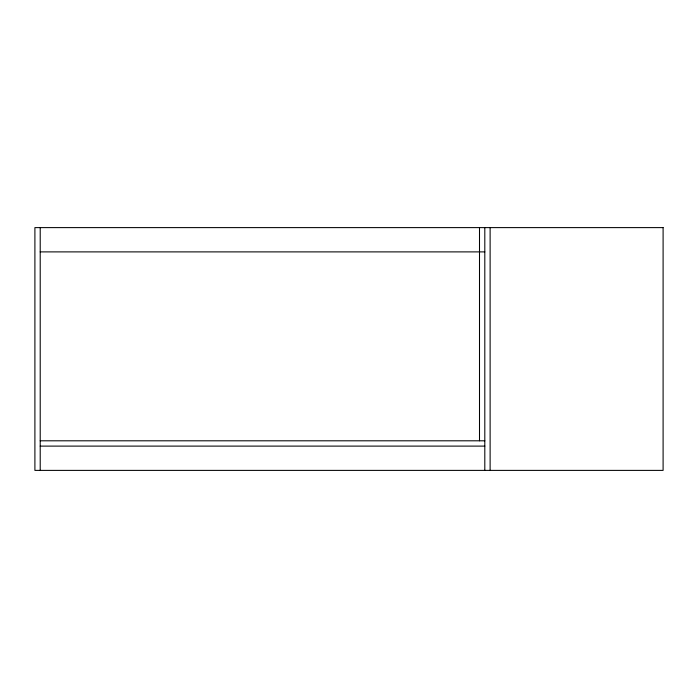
<?xml version="1.0" encoding="UTF-8"?>
<svg xmlns="http://www.w3.org/2000/svg" width="698" height="698" viewBox="0 0 698 698"><rect width="100%" height="100%" fill="white"/><g stroke="black" fill="none" stroke-linecap="round" stroke-linejoin="round"><path stroke-width="1.05" d="M40.214 251.891L484.805 251.891M40.214 440.804L484.805 440.804M40.214 446.109L484.805 446.109M490.118 227.609L490.118 470.391M484.805 227.609L484.805 470.391M479.5 227.609L479.5 440.804M40.214 227.609L40.214 470.391M663.1 227.609L34.9 227.609L34.9 470.391L663.1 470.391L663.1 227.609"/></g></svg>
